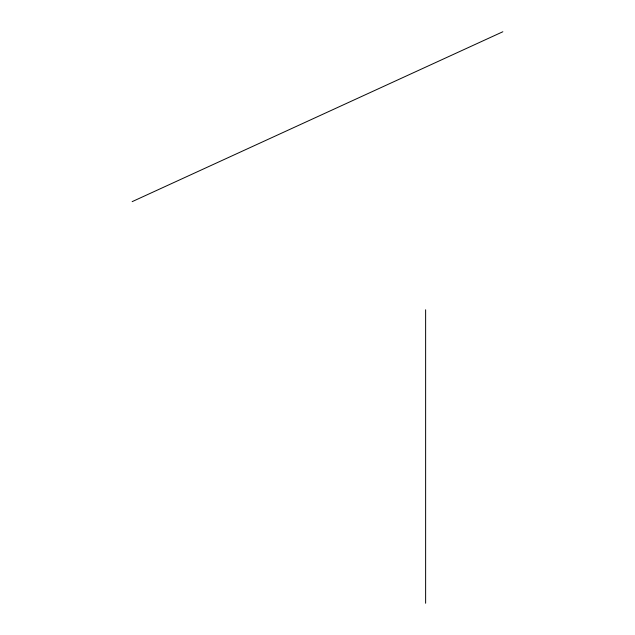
<?xml version="1.0" encoding="UTF-8"?>
<svg xmlns="http://www.w3.org/2000/svg" width="635" height="635" viewBox="0 0 635 635"><rect width="100%" height="100%" fill="white"/><g stroke="black" fill="none" stroke-linecap="round" stroke-linejoin="round"><path stroke-width="0.95" d="M132.151 201.652L502.849 31.75M425.625 309.777L425.625 603.25"/></g></svg>
